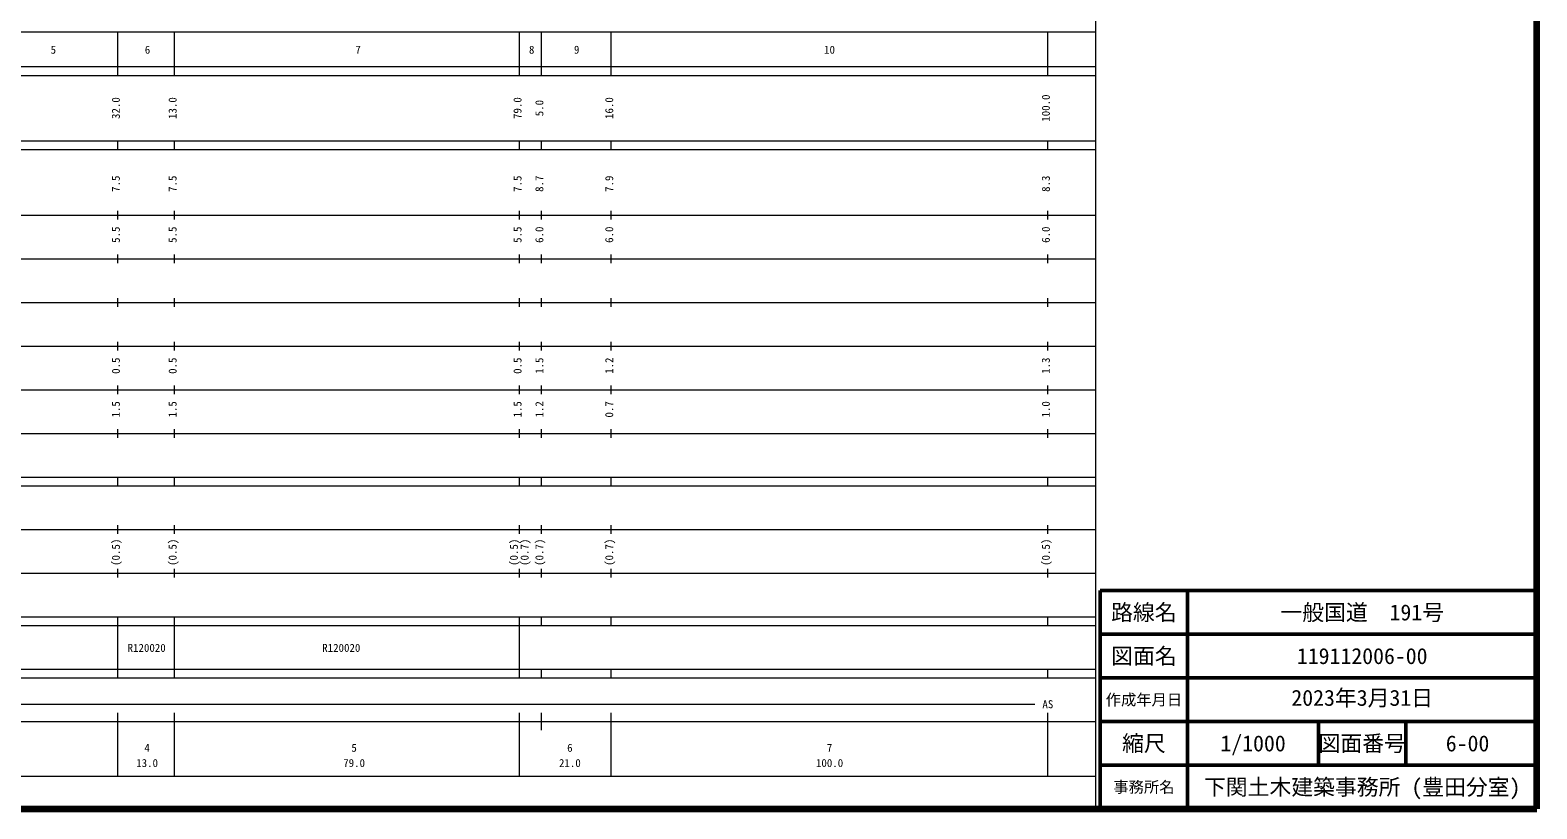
# Model space of a CAD drawing. Units: millimetres, scale not verified. Extents: x 40000 to 680000, y 20000 to 380000.
# Drawn here: x 334910 to 680000, y 20000 to 198357 of the extents above; entities that cross this region are included whole.
import ezdxf
from ezdxf.enums import TextEntityAlignment as Align

# ---------------------------------------------------------------- set-up
doc = ezdxf.new("R2010")
doc.units = ezdxf.units.MM
doc.header["$LTSCALE"] = 1000
for name, color, linetype, lineweight in [('M-TTL', 2, 'Continuous', 140), ('M-TTL-BAND', 7, 'Continuous', 13), ('M-TTL-FRAM', 2, 'Continuous', 50), ('M-TTL-LINE', 7, 'Continuous', 50), ('M-TTL-TXT', 7, 'Continuous', 50)]:
    doc.layers.add(name, color=color, linetype=linetype, lineweight=lineweight)
doc.styles.add('ＭＳ ゴシック', font='')
doc.styles.get('ＭＳ ゴシック').set_extended_font_data('MS Gothic')

msp = doc.modelspace()

# ---------------------------------------------------------------- linework, layer by layer
at = {"layer": 'M-TTL'}
for p, q in [((680000, 20000), (680000, 380000)), ((40000, 20000), (680000, 20000))]:
    msp.add_line(p, q, dxfattribs=at)
at = {"layer": 'M-TTL-BAND'}
for p, q in [((579000, 20000), (579000, 370000)), ((68000, 198000), (579000, 198000)), ((355000, 188000), (355000, 198000)), ((368000, 188000), (368000, 198000)), ((447000, 188000), (447000, 198000)), ((452000, 188000), (452000, 198000)), ((468000, 188000), (468000, 198000)), ((568000, 188000), (568000, 198000)), ((40000, 190000), (579000, 190000)), ((40000, 188000), (579000, 188000)), ((40000, 173000), (579000, 173000)), ((355000, 171000), (355000, 173000)), ((368000, 171000), (368000, 173000)), ((447000, 171000), (447000, 173000)), ((452000, 171000), (452000, 173000)), ((468000, 171000), (468000, 173000)), ((568000, 171000), (568000, 173000)), ((40000, 171000), (579000, 171000)), ((40000, 156000), (579000, 156000)), ((355000, 155000), (355000, 157000)), ((368000, 155000), (368000, 157000)), ((447000, 155000), (447000, 157000)), ((452000, 155000), (452000, 157000)), ((468000, 155000), (468000, 157000)), ((568000, 155000), (568000, 157000)), ((46000, 146000), (579000, 146000)), ((355000, 145000), (355000, 147000)), ((368000, 145000), (368000, 147000)), ((447000, 145000), (447000, 147000)), ((452000, 145000), (452000, 147000)), ((468000, 145000), (468000, 147000)), ((568000, 145000), (568000, 147000)), ((52000, 136000), (579000, 136000)), ((355000, 135000), (355000, 137000)), ((368000, 135000), (368000, 137000)), ((447000, 135000), (447000, 137000)), ((452000, 135000), (452000, 137000)), ((468000, 135000), (468000, 137000)), ((568000, 135000), (568000, 137000)), ((46000, 126000), (579000, 126000)), ((355000, 125000), (355000, 127000)), ((368000, 125000), (368000, 127000)), ((447000, 125000), (447000, 127000)), ((452000, 125000), (452000, 127000)), ((468000, 125000), (468000, 127000)), ((568000, 125000), (568000, 127000)), ((52000, 116000), (579000, 116000)), ((355000, 115000), (355000, 117000)), ((368000, 115000), (368000, 117000)), ((447000, 115000), (447000, 117000)), ((452000, 115000), (452000, 117000)), ((468000, 115000), (468000, 117000)), ((568000, 115000), (568000, 117000)), ((355000, 105000), (355000, 107000)), ((368000, 105000), (368000, 107000)), ((447000, 105000), (447000, 107000)), ((452000, 105000), (452000, 107000)), ((468000, 105000), (468000, 107000)), ((568000, 105000), (568000, 107000)), ((46000, 106000), (579000, 106000)), ((40000, 96000), (579000, 96000)), ((40000, 94000), (579000, 94000)), ((355000, 94000), (355000, 96000)), ((368000, 94000), (368000, 96000)), ((447000, 94000), (447000, 96000)), ((452000, 94000), (452000, 96000)), ((468000, 94000), (468000, 96000)), ((568000, 94000), (568000, 96000)), ((49000, 84000), (579000, 84000)), ((355000, 83000), (355000, 85000)), ((368000, 83000), (368000, 85000)), ((447000, 83000), (447000, 85000)), ((452000, 83000), (452000, 85000)), ((468000, 83000), (468000, 85000)), ((568000, 83000), (568000, 85000)), ((40000, 74000), (579000, 74000)), ((355000, 73000), (355000, 75000)), ((368000, 73000), (368000, 75000)), ((447000, 73000), (447000, 75000)), ((452000, 73000), (452000, 75000)), ((468000, 73000), (468000, 75000)), ((568000, 73000), (568000, 75000)), ((40000, 64000), (579000, 64000)), ((355000, 52000), (355000, 64000)), ((368000, 52000), (368000, 64000)), ((447000, 52000), (447000, 64000)), ((452000, 62000), (452000, 64000)), ((468000, 62000), (468000, 64000)), ((568000, 62000), (568000, 64000)), ((40000, 62000), (579000, 62000)), ((40000, 52000), (579000, 52000)), ((355000, 50000), (355000, 52000)), ((368000, 50000), (368000, 52000)), ((447000, 50000), (447000, 52000)), ((452000, 50000), (452000, 52000)), ((468000, 50000), (468000, 52000)), ((568000, 50000), (568000, 52000)), ((40000, 50000), (579000, 50000)), ((71000, 44000), (565000, 44000)), ((355000, 27500), (355000, 42000)), ((368000, 27500), (368000, 42000)), ((447000, 27500), (447000, 42000)), ((452000, 38000), (452000, 42000)), ((468000, 27500), (468000, 42000)), ((568000, 27500), (568000, 42000)), ((40000, 40000), (579000, 40000)), ((68000, 27500), (579000, 27500))]:
    msp.add_line(p, q, dxfattribs=at)
at = {"layer": 'M-TTL-FRAM'}
for p, q in [((680000, 70000), (580000, 70000)), ((580000, 70000), (580000, 20000))]:
    msp.add_line(p, q, dxfattribs=at)
at = {"layer": 'M-TTL-LINE'}
for p, q in [((600000, 70000), (600000, 20000)), ((680000, 60000), (580000, 60000)), ((680000, 50000), (580000, 50000)), ((680000, 40000), (580000, 40000)), ((630000, 40000), (630000, 30000)), ((650000, 40000), (650000, 30000)), ((680000, 30000), (580000, 30000))]:
    msp.add_line(p, q, dxfattribs=at)

# ---------------------------------------------------------------- texts
at = {"layer": 'M-TTL-BAND', "style": 'ＭＳ ゴシック'}
for s, p in [('5', (340224, 192405)), ('6', (361796, 192405)), ('7', (410026, 192405)), ('8', (449781, 192405)), ('9', (460088, 192405)), ('10', (518000, 192405)), ('R120020', (361599, 55411)), ('R120020', (406176, 55411)), ('AS', (568000, 42500)), ('4', (361705, 32523)), ('5', (409114, 32523)), ('6', (458529, 32523)), ('7', (518008, 32523)), ('13.0', (361705, 29033)), ('79.0', (409114, 29033)), ('21.0', (458529, 29033)), ('100.0', (518008, 29033))]:
    msp.add_text(s, height=1833, dxfattribs=at).set_placement(p, align=Align.BOTTOM_CENTER)
for s, p in [('100.0', (569000, 180500)), ('32.0', (356000, 180500)), ('13.0', (369000, 180500)), ('79.0', (448000, 180500)), ('5.0', (453000, 180500)), ('16.0', (469000, 180500)), ('7.5', (356000, 163174)), ('7.5', (369000, 163174)), ('7.5', (448000, 163174)), ('8.7', (453000, 163174)), ('7.9', (469000, 163174)), ('8.3', (569000, 163174)), ('5.5', (356000, 151500)), ('5.5', (369000, 151500)), ('5.5', (448000, 151500)), ('6.0', (453000, 151500)), ('6.0', (469000, 151500)), ('6.0', (569000, 151500)), ('0.5', (356000, 121500)), ('0.5', (369000, 121500)), ('0.5', (448000, 121500)), ('1.5', (453000, 121500)), ('1.2', (469000, 121500)), ('1.3', (569000, 121500)), ('1.5', (356000, 111500)), ('1.5', (369000, 111500)), ('1.5', (448000, 111500)), ('1.2', (453000, 111500)), ('0.7', (469000, 111500)), ('1.0', (569000, 111500)), ('(0.5)', (356000, 78764)), ('(0.5)', (369000, 78764)), ('(0.5)', (447158, 78764)), ('(0.7)', (449612, 78764)), ('(0.7)', (453000, 78764)), ('(0.7)', (469000, 78764)), ('(0.5)', (569000, 78764))]:
    msp.add_text(s, height=1833, rotation=90, dxfattribs=at).set_placement(p, align=Align.BOTTOM_CENTER)
at = {"layer": 'M-TTL-TXT', "style": 'ＭＳ ゴシック'}
for s, height, p in [('路線名', 3666, (590000, 65000)), ('路線名', 3666, (590000, 65000)), ('一般国道\u3000191号', 3666, (640000, 65000)), ('図面名', 3666, (590000, 55000)), ('図面名', 3666, (590000, 55000)), ('119112006-00', 3666, (640000, 55000)), ('作成年月日', 2566, (590000, 45000)), ('作成年月日', 2566, (590000, 45000)), ('縮尺', 3666, (590000, 35000)), ('縮尺', 3666, (590000, 35000)), ('1/1000', 3666, (615000, 35000)), ('図面番号', 3666, (640000, 35000)), ('図面番号', 3666, (640000, 35000)), ('6-00', 3666, (664125, 35000)), ('事務所名', 2566, (590000, 25000)), ('事務所名', 2566, (590000, 25000)), ('下関土木建築事務所 (豊田分室)', 3666, (640000, 25000))]:
    msp.add_text(s, height=height, dxfattribs=at).set_placement(p, align=Align.MIDDLE_CENTER)
msp.add_text('2023年3月31日', height=3666, dxfattribs=at).set_placement((640000, 42500), align=Align.BOTTOM_CENTER)

doc.saveas('drawing.dxf')
